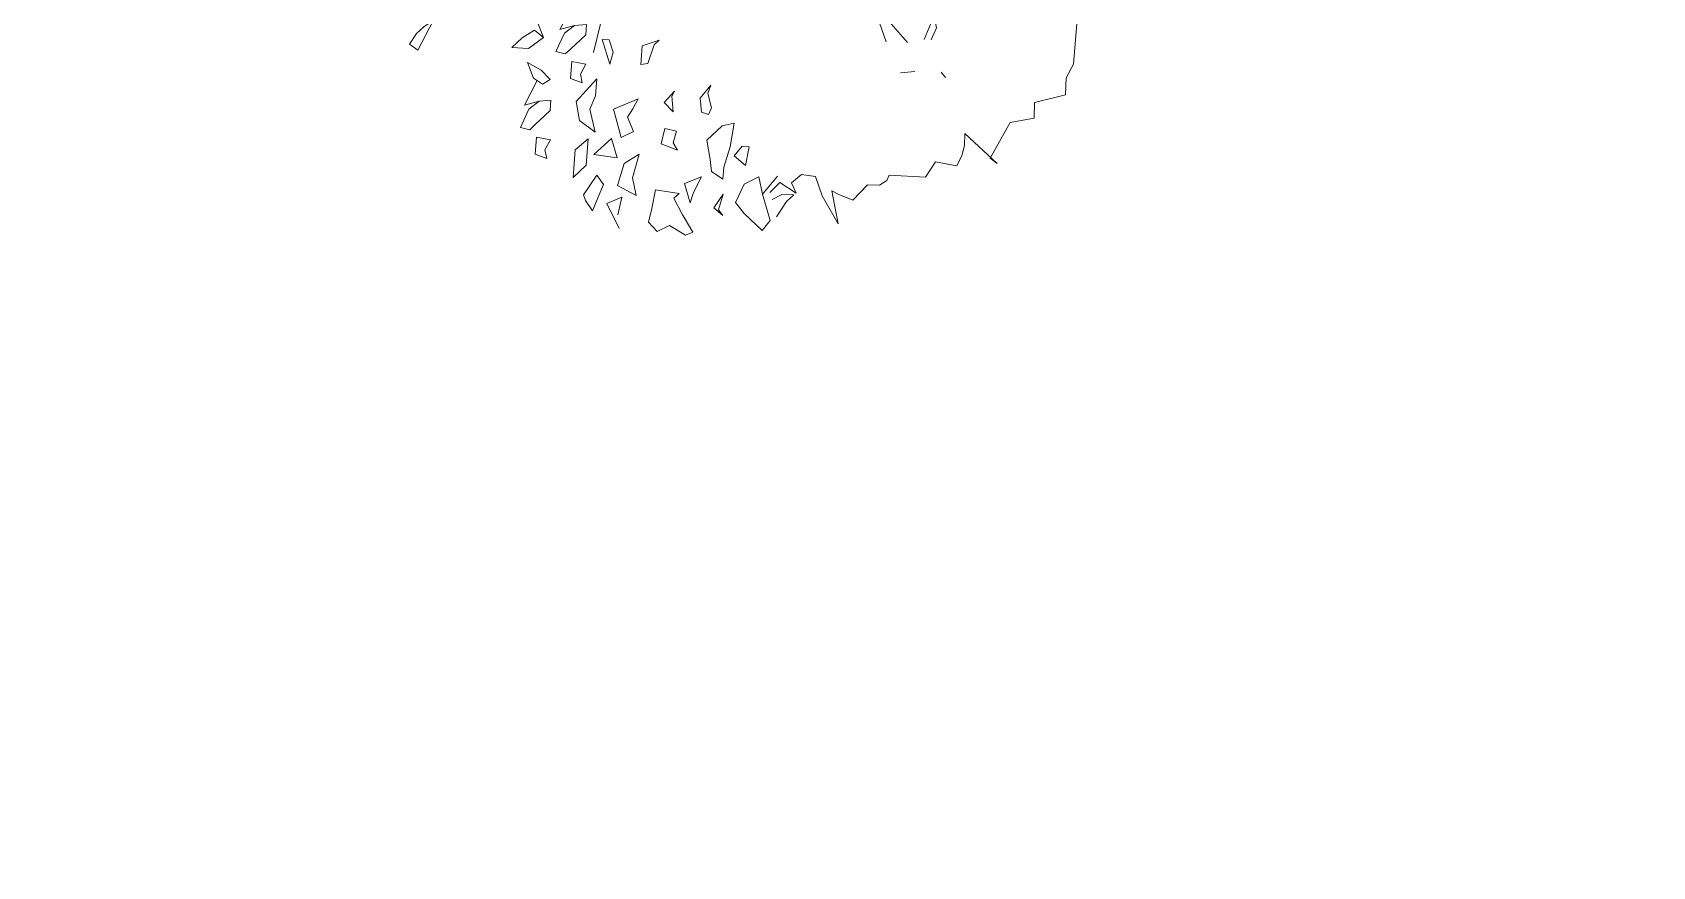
# Model space of a CAD drawing. Extents: x 604418 to 606014, y 1310869 to 1312555.
# Drawn here: x 605721.3 to 605731.74, y 1310987.11 to 1310992.48 of the extents above; entities that cross this region are included whole.
import ezdxf

# ---------------------------------------------------------------- set-up
doc = ezdxf.new("R2010")
doc.units = 0
doc.header["$MEASUREMENT"] = 0
doc.linetypes.add('SUBTERRANEO', pattern=[4.7625, 3.175, -1.5875])
doc.layers.get('0').update_dxf_attribs({"color": 10})
doc.layers.add('0.CARTOGRAFIA', color=8, linetype='Continuous')
doc.layers.add('VPORTS', color=7, linetype='Continuous')
doc.linetypes.add('RAYAXXX', pattern='A,0.8,["XXX",Standard,S=0.08,R=0,X=0,Y=-0.04],-0.22', length=1.02)

# ---------------------------------------------------------------- blocks, each defined once
blk = doc.blocks.new('mmmm')
at = {"color": 57, "lineweight": 5}
for points in [[(579178.1617, 1339732.2928), (579178.411, 1339732.2796), (579178.4877, 1339732.2398), (579178.5837, 1339732.2398), (579178.6314, 1339732.0675), (579178.7178, 1339732.0675), (579178.7368, 1339731.9747), (579178.7465, 1339731.9349), (579178.9476, 1339731.829), (579178.9766, 1339731.8688), (579178.8135, 1339731.6833), (579178.8807, 1339731.6833), (579178.9381, 1339731.6701), (579178.9956, 1339731.6435), (579178.9766, 1339731.5244), (579179.0628, 1339731.4711), (579179.0584, 1339731.2695), (579179.0874, 1339731.2564), (579179.1161, 1339731.2166), (579179.1161, 1339731.1504), (579179.2023, 1339731.0708), (579179.1736, 1339730.9913), (579179.1543, 1339730.9515), (579179.3364, 1339730.9913), (579179.183, 1339730.8985), (579179.0776, 1339730.8587), (579179.0681, 1339730.7794), (579179.1161, 1339730.7264), (579179.1736, 1339730.7528), (579179.1161, 1339730.66), (579179.1736, 1339730.607)], [(579178.2969, 1339731.4823), (579178.2297, 1339731.5089), (579178.1627, 1339731.4955), (579178.2969, 1339731.4425)], [(579178.5051, 1339731.5679), (579178.4764, 1339731.5416)], [(579178.3158, 1339731.3497), (579178.2297, 1339731.2704), (579178.2009, 1339731.2438), (579178.2104, 1339731.1908), (579178.3158, 1339731.2306)], [(579178.4764, 1339731.3958), (579178.4859, 1339731.3163)], [(579179.3077, 1339730.6468), (579179.2215, 1339730.6998), (579179.183, 1339730.7396), (579179.183, 1339730.6732), (579179.2118, 1339730.6202)], [(579179.0801, 1339730.6469), (579179.1838, 1339730.5652)], [(579179.2218, 1339729.783), (579179.2603, 1339729.6995)], [(579179.2218, 1339729.783), (579179.3206, 1339729.7633)], [(579179.3978, 1339729.773), (579179.2603, 1339729.6995)], [(579178.1586, 1339729.4776), (579178.2978, 1339729.4107), (579178.2726, 1339729.4915), (579178.2658, 1339729.558), (579178.3235, 1339729.5555), (579178.406, 1339729.4724), (579178.4336, 1339729.4445), (579178.4217, 1339729.392), (579178.3182, 1339729.4365), (579178.2726, 1339729.4915)], [(579178.5862, 1339729.2918), (579178.7254, 1339729.2249), (579178.7002, 1339729.3057), (579178.6934, 1339729.3722), (579178.7511, 1339729.3696), (579178.8337, 1339729.2866), (579178.8612, 1339729.2587), (579178.8493, 1339729.2062), (579178.7458, 1339729.2506), (579178.7002, 1339729.3057)], [(579178.1721, 1339729.2466), (579178.3459, 1339729.3214), (579178.4095, 1339729.2389), (579178.4054, 1339729.1463), (579178.3503, 1339729.2017), (579178.3053, 1339729.2702), (579178.3459, 1339729.3214)]]:
    blk.add_lwpolyline(points, dxfattribs=at)
for points in [[(579179.0868, 1339730.5429), (579179.1838, 1339730.5652), (579179.3296, 1339730.6118), (579179.3853, 1339730.5695), (579179.2945, 1339730.4675), (579179.2347, 1339730.4171), (579179.1312, 1339730.4615)], [(579178.9211, 1339730.4841), (579179.0259, 1339730.4662), (579178.975, 1339730.402), (579178.9194, 1339730.4443)], [(579179.0395, 1339730.3461), (579179.1066, 1339730.3431), (579179.0655, 1339730.2788), (579178.9978, 1339730.2683), (579178.8913, 1339730.2467), (579178.8088, 1339730.3297), (579178.7925, 1339730.3969), (579178.9259, 1339730.3778)], [(579179.2785, 1339730.3223), (579179.3084, 1339730.3474), (579179.2676, 1339730.2961), (579179.1904, 1339730.3465)], [(579178.6322, 1339730.2447), (579178.5849, 1339730.2603), (579178.6591, 1339730.204), (579178.7363, 1339730.2137), (579178.7476, 1339730.2531), (579178.71, 1339730.2679)], [(579179.1354, 1339730.1295), (579179.0957, 1339730.2225), (579179.1857, 1339730.1806), (579179.2425, 1339730.1646)], [(579179.281, 1339729.9508), (579179.1762, 1339729.9686), (579179.1919, 1339730.1006), (579179.2194, 1339730.0727), (579179.3078, 1339730.1218), (579179.4066, 1339730.1839), (579179.4238, 1339730.1433), (579179.372, 1339730.0528), (579179.4073, 1339729.985), (579179.357, 1339729.9339)], [(579178.6239, 1339730.0594), (579178.6887, 1339730.0035), (579178.7387, 1339730.0543), (579178.6521, 1339730.045)], [(579178.8452, 1339730.0762), (579178.9118, 1339730.06), (579178.9514, 1339730.0847), (579178.9183, 1339729.9933), (579178.8328, 1339730.0105)], [(579178.3417, 1339729.9659), (579178.3693, 1339729.9383), (579178.4734, 1339729.907), (579178.4811, 1339729.8669), (579178.3758, 1339729.8715)], [(579178.7337, 1339729.7229), (579178.6725, 1339729.8583), (579178.7287, 1339729.8295), (579178.7755, 1339729.8007), (579178.8538, 1339729.8371), (579178.8893, 1339729.769)], [(579178.9801, 1339729.8713), (579179.113, 1339729.8387), (579179.21, 1339729.8611), (579179.1573, 1339729.7571), (579179.034, 1339729.7892)], [(579178.3466, 1339729.6473), (579178.3483, 1339729.687), (579178.4166, 1339729.7107), (579178.4829, 1339729.6943)], [(579179.0035, 1339729.7508), (579178.9882, 1339729.6188), (579178.8965, 1339729.7157)], [(579178.8636, 1339729.6243), (579178.8021, 1339729.5342), (579178.6956, 1339729.5125), (579178.5663, 1339729.6243), (579178.6619, 1339729.6201), (579178.7373, 1339729.5901)], [(579179.1041, 1339729.6402), (579179.216, 1339729.5688), (579179.2455, 1339729.5809), (579179.3035, 1339729.6213), (579179.2292, 1339729.6479), (579179.1538, 1339729.6779)], [(579178.5915, 1339729.5435), (579178.5693, 1339729.4783), (579178.4735, 1339729.4826), (579178.4868, 1339729.5617), (579178.543, 1339729.5325)], [(579178.9033, 1339729.5851), (579179.0494, 1339729.5786), (579179.1193, 1339729.5079), (579178.9651, 1339729.5148)], [(579178.605, 1339729.3231), (579178.5781, 1339729.3641), (579178.5278, 1339729.3133), (579178.4861, 1339729.2355), (579178.5739, 1339729.2715)], [(579179.0191, 1339729.3577), (579178.997, 1339729.2925), (579178.9011, 1339729.2967), (579178.9144, 1339729.3758), (579178.9706, 1339729.3467)], [(579178.4026, 1339728.5757), (579178.4358, 1339728.6219), (579178.2656, 1339728.7043), (579178.3038, 1339728.6514), (579178.3423, 1339728.6116)]]:
    blk.add_lwpolyline(points, close=True, dxfattribs=at)
at = {"color": 32, "lineweight": 5}
blk.add_lwpolyline([(579175.8083, 1339730.5128), (579176.2771, 1339729.9172), (579176.8051, 1339729.7583), (579177.3998, 1339729.8213), (579178.4215, 1339729.6019)], dxfattribs=at)

msp = doc.modelspace()

# ---------------------------------------------------------------- linework, layer by layer
at = {"color": 32}
for centre in [(608436.857, 1313165.534), (608428.875, 1313161.38), (608422.172, 1313155.799)]:
    msp.add_arc(centre, 3435.071, 217.773992, 220.197082, dxfattribs=at)
at = {"color": 7, "linetype": 'SUBTERRANEO'}
for centre in [(608432.826, 1313163.631), (608425.484, 1313158.763)]:
    msp.add_arc(centre, 3435.071, 217.773992, 220.197082, dxfattribs=at)
at = {"layer": 'VPORTS', "color": 251, "linetype": 'RAYAXXX', "ltscale": 10}
msp.add_arc((608417.063, 1313152.584), 3435.071, 217.773992, 220.197082, dxfattribs=at)

# ---------------------------------------------------------------- block references
at = {"layer": '0.CARTOGRAFIA', "color": 7, "linetype": 'Continuous', "xscale": 1.15518419973696, "yscale": 1.15518419973696, "zscale": 1.15518419973696, "rotation": 268.400513415946}
msp.add_blockref('mmmm', (-922631.345, 2022988.051), dxfattribs=at)

doc.saveas('drawing.dxf')
